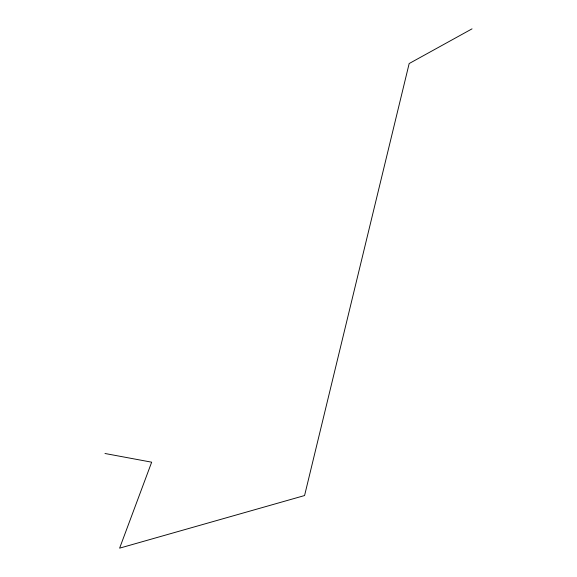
<?xml version="1.0" encoding="UTF-8"?>
<svg xmlns="http://www.w3.org/2000/svg" width="577" height="577" viewBox="0 0 577 577"><rect width="100%" height="100%" fill="white"/><g stroke="black" fill="none" stroke-linecap="round" stroke-linejoin="round"><path stroke-width="0.87" d="M472.029 28.85L409.165 63.549L304.569 495.549L119.627 548.15L151.672 462.184L104.971 453.493"/></g></svg>
